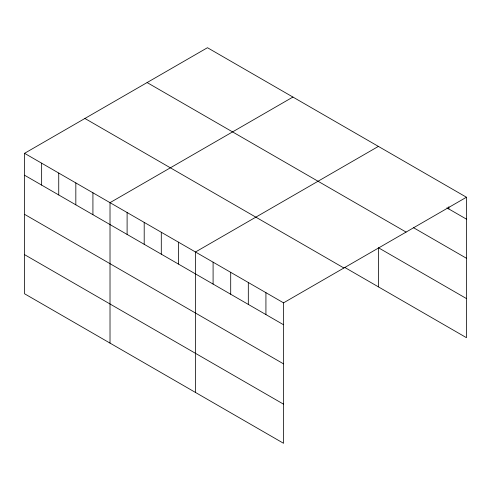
<?xml version="1.0" encoding="UTF-8"?>
<svg xmlns="http://www.w3.org/2000/svg" width="491" height="491" viewBox="0 0 491 491"><rect width="100%" height="100%" fill="white"/><g stroke="black" fill="none" stroke-linecap="round" stroke-linejoin="round"><path stroke-width="0.74" d="M24.55 153.315L283.54 302.843L283.54 443.287L24.55 293.765L24.55 153.315L207.46 47.713L466.45 197.235L466.45 337.685L344.866 267.491M292.931 97.052L110.015 202.66L110.015 343.105M378.395 146.398L195.479 252L195.479 392.45M283.54 302.843L466.45 197.235M446.884 207.846L466.45 219.146M413.618 227.763L466.45 258.266M147.104 82.562L406.088 232.083M466.45 298.565L378.395 247.728L378.395 286.848M84.912 118.466L343.896 267.994M24.55 175.226L283.54 324.747M24.55 214.34L283.54 363.868M24.55 254.645L283.54 404.173M448.842 206.711L448.842 208.982M265.926 292.673L265.926 314.584M248.317 282.503L248.317 304.414M230.702 272.339L230.702 294.244M213.094 262.169L213.094 284.08M178.386 242.131L178.386 264.041M161.294 232.261L161.294 254.172M144.201 222.392L144.201 244.303M127.108 212.529L127.108 234.434M92.922 192.791L92.922 214.702M75.829 182.922L75.829 204.833M58.736 173.053L58.736 194.964M41.643 163.184L41.643 185.095"/></g></svg>
